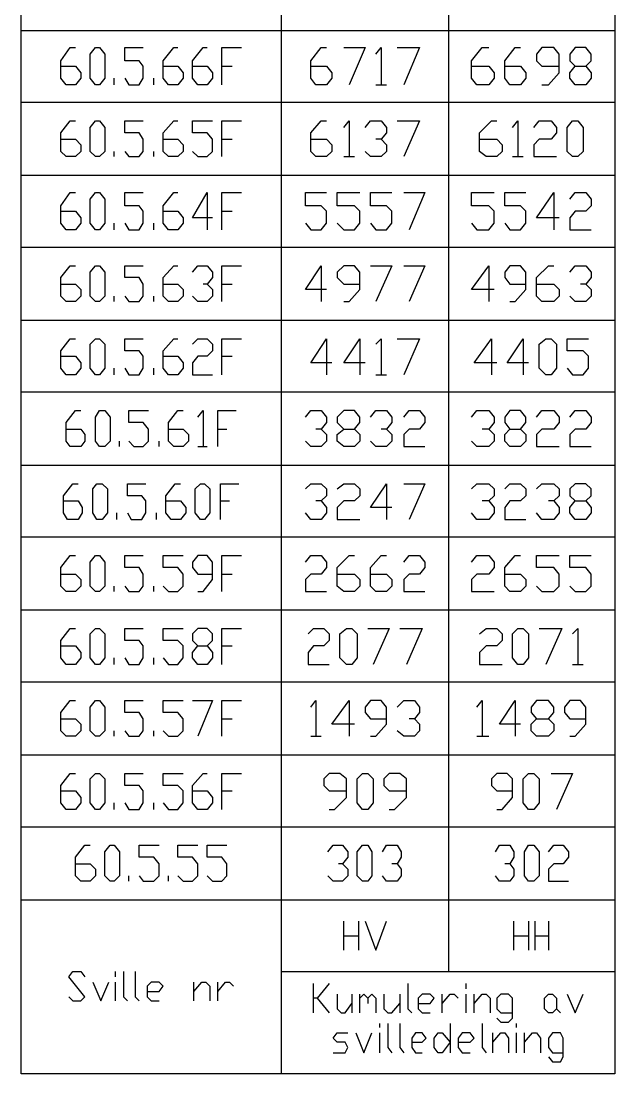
# Model space of a CAD drawing. Header units: millimetres. Extents: x -45 to 90, y -17 to 16.
# Drawn here: x -20.798 to -18.749, y -4.346 to -0.715 of the extents above; entities that cross this region are included whole.
import ezdxf

# ---------------------------------------------------------------- set-up
doc = ezdxf.new("R2010")
doc.units = ezdxf.units.MM
doc.layers.add('PDF_Geometry', color=7, linetype='Continuous')

msp = doc.modelspace()

# ---------------------------------------------------------------- linework, layer by layer
at = {"layer": 'PDF_Geometry', "lineweight": 25}
for points in [[(-18.749, -4.3457), (-20.7981, -4.3457), (-20.7981, 0.2523), (-18.749, 0.2523)], [(-20.5414, -0.9352), (-20.5598, -0.9122), (-20.5598, -0.8297), (-20.5414, -0.8068), (-20.5277, -0.8068), (-20.5093, -0.8297), (-20.5093, -0.9122), (-20.5277, -0.9352)], [(-20.5414, -1.1827), (-20.5598, -1.1644), (-20.5598, -1.0819), (-20.5414, -1.0589), (-20.5277, -1.0589), (-20.5093, -1.0819), (-20.5093, -1.1644), (-20.5277, -1.1827)], [(-18.8957, -1.1827), (-18.9141, -1.1644), (-18.9141, -1.0819), (-18.8957, -1.0589), (-18.8774, -1.0589), (-18.8591, -1.0819), (-18.8591, -1.1644), (-18.8774, -1.1827)], [(-20.5414, -1.4348), (-20.5598, -1.4119), (-20.5598, -1.3294), (-20.5414, -1.3065), (-20.5277, -1.3065), (-20.5093, -1.3294), (-20.5093, -1.4119), (-20.5277, -1.4348)], [(-20.5414, -1.6824), (-20.5598, -1.664), (-20.5598, -1.5813), (-20.5414, -1.5586), (-20.5277, -1.5586), (-20.5093, -1.5813), (-20.5093, -1.664), (-20.5277, -1.6824)], [(-20.5414, -1.9345), (-20.5598, -1.9116), (-20.5598, -1.8291), (-20.5414, -1.8105), (-20.5277, -1.8105), (-20.5093, -1.8291), (-20.5093, -1.9116), (-20.5277, -1.9345)], [(-18.9874, -1.9345), (-19.0103, -1.9116), (-19.0103, -1.8291), (-18.9874, -1.8105), (-18.9691, -1.8105), (-18.9507, -1.8291), (-18.9507, -1.9116), (-18.9691, -1.9345)], [(-20.5277, -2.182), (-20.5414, -2.1637), (-20.5414, -2.0812), (-20.5277, -2.0583), (-20.5093, -2.0583), (-20.491, -2.0812), (-20.491, -2.1637), (-20.5093, -2.182)], [(-20.5369, -2.4342), (-20.5506, -2.4112), (-20.5506, -2.3287), (-20.5369, -2.3104), (-20.5185, -2.3104), (-20.5002, -2.3287), (-20.5002, -2.4112), (-20.5185, -2.4342)], [(-20.1793, -2.4342), (-20.1976, -2.4112), (-20.1976, -2.3287), (-20.1793, -2.3104), (-20.1655, -2.3104), (-20.1472, -2.3287), (-20.1472, -2.4112), (-20.1655, -2.4342)], [(-20.5414, -2.6817), (-20.5598, -2.6634), (-20.5598, -2.5809), (-20.5414, -2.5579), (-20.5277, -2.5579), (-20.5093, -2.5809), (-20.5093, -2.6634), (-20.5277, -2.6817)], [(-20.5414, -2.9338), (-20.5598, -2.9109), (-20.5598, -2.8284), (-20.5414, -2.8101), (-20.5277, -2.8101), (-20.5093, -2.8284), (-20.5093, -2.9109), (-20.5277, -2.9338)], [(-19.675, -2.9338), (-19.698, -2.9109), (-19.698, -2.8284), (-19.675, -2.8101), (-19.6567, -2.8101), (-19.6384, -2.8284), (-19.6384, -2.9109), (-19.6567, -2.9338)], [(-19.0837, -2.9338), (-19.102, -2.9109), (-19.102, -2.8284), (-19.0837, -2.8101), (-19.0654, -2.8101), (-19.047, -2.8284), (-19.047, -2.9109), (-19.0654, -2.9338)], [(-20.5414, -3.1814), (-20.5598, -3.163), (-20.5598, -3.0805), (-20.5414, -3.0576), (-20.5277, -3.0576), (-20.5093, -3.0805), (-20.5093, -3.163), (-20.5277, -3.1814)], [(-20.5414, -3.4335), (-20.5598, -3.4106), (-20.5598, -3.3281), (-20.5414, -3.3097), (-20.5277, -3.3097), (-20.5093, -3.3281), (-20.5093, -3.4106), (-20.5277, -3.4335)], [(-19.62, -3.4335), (-19.6384, -3.4106), (-19.6384, -3.3281), (-19.62, -3.3097), (-19.6017, -3.3097), (-19.5834, -3.3281), (-19.5834, -3.4106), (-19.6017, -3.4335)], [(-19.047, -3.4335), (-19.0654, -3.4106), (-19.0654, -3.3281), (-19.047, -3.3097), (-19.0287, -3.3097), (-19.0103, -3.3281), (-19.0103, -3.4106), (-19.0287, -3.4335)], [(-20.491, -3.681), (-20.5093, -3.6627), (-20.5093, -3.5802), (-20.491, -3.5573), (-20.4773, -3.5573), (-20.4589, -3.5802), (-20.4589, -3.6627), (-20.4773, -3.681)], [(-19.62, -3.681), (-19.6384, -3.6627), (-19.6384, -3.5802), (-19.62, -3.5573), (-19.6017, -3.5573), (-19.5879, -3.5802), (-19.5879, -3.6627), (-19.6017, -3.681)], [(-19.047, -3.681), (-19.0608, -3.6627), (-19.0608, -3.5802), (-19.047, -3.5573), (-19.0287, -3.5573), (-19.0103, -3.5802), (-19.0103, -3.6627), (-19.0287, -3.681)], [(-18.9645, -4.1349), (-18.9783, -4.1349), (-18.992, -4.1211), (-18.992, -4.0845), (-18.9783, -4.0707), (-18.9645, -4.0707), (-18.9507, -4.0845), (-18.9507, -4.1211)], [(-19.3175, -4.2357), (-19.345, -4.2724), (-19.3587, -4.2724), (-19.3725, -4.2541), (-19.3725, -4.222), (-19.3587, -4.2036), (-19.345, -4.2036)]]:
    msp.add_lwpolyline(points, close=True, dxfattribs=at)
for points in [[(-19.8997, -4.3457), (-19.8997, 0.2523)], [(-19.3221, -3.9928), (-19.3221, 0.2523)], [(-20.7981, -0.7472), (-18.749, -0.7472)], [(-20.6606, -0.871), (-20.6102, -0.871), (-20.5919, -0.8937), (-20.5919, -0.9122), (-20.6102, -0.9352), (-20.6423, -0.9352), (-20.6606, -0.9122), (-20.6606, -0.8526), (-20.6285, -0.8068), (-20.6102, -0.8068)], [(-20.4406, -0.9122), (-20.4268, -0.9352), (-20.3902, -0.9352), (-20.3764, -0.9122), (-20.3764, -0.871), (-20.3902, -0.8526), (-20.4406, -0.8526), (-20.4406, -0.8068), (-20.3764, -0.8068)], [(-20.3076, -0.871), (-20.2572, -0.871), (-20.2389, -0.8937), (-20.2389, -0.9122), (-20.2572, -0.9352), (-20.2893, -0.9352), (-20.3076, -0.9122), (-20.3076, -0.8526), (-20.271, -0.8068), (-20.2572, -0.8068)], [(-20.2068, -0.871), (-20.1564, -0.871), (-20.138, -0.8937), (-20.138, -0.9122), (-20.1564, -0.9352), (-20.1885, -0.9352), (-20.2068, -0.9122), (-20.2068, -0.8526), (-20.1701, -0.8068), (-20.1564, -0.8068)], [(-20.1059, -0.9352), (-20.1059, -0.8068), (-20.0372, -0.8068)], [(-19.7988, -0.871), (-19.7438, -0.871), (-19.7255, -0.8937), (-19.7255, -0.9122), (-19.7438, -0.9352), (-19.7805, -0.9352), (-19.7988, -0.9122), (-19.7988, -0.8526), (-19.7621, -0.8068), (-19.7438, -0.8068)], [(-19.6842, -0.8068), (-19.6109, -0.8068), (-19.6659, -0.9352)], [(-19.5742, -0.8297), (-19.5559, -0.8068), (-19.5559, -0.9352)], [(-19.5008, -0.8068), (-19.4229, -0.8068), (-19.4779, -0.9352)], [(-19.2441, -0.871), (-19.1845, -0.871), (-19.1662, -0.8937), (-19.1662, -0.9122), (-19.1845, -0.9352), (-19.2258, -0.9352), (-19.2441, -0.9122), (-19.2441, -0.8526), (-19.2075, -0.8068), (-19.1845, -0.8068)], [(-19.1295, -0.871), (-19.0745, -0.871), (-19.0562, -0.8937), (-19.0562, -0.9122), (-19.0745, -0.9352), (-19.1112, -0.9352), (-19.1295, -0.9122), (-19.1295, -0.8526), (-19.0929, -0.8068), (-19.0745, -0.8068)], [(-19.0012, -0.9352), (-18.9783, -0.9352), (-18.9416, -0.8937), (-18.9416, -0.8297), (-18.9599, -0.8068), (-19.0012, -0.8068), (-19.0195, -0.8297), (-19.0195, -0.8526), (-19.0012, -0.871), (-18.9416, -0.871)], [(-18.8499, -0.871), (-18.8316, -0.8937), (-18.8316, -0.9122), (-18.8499, -0.9352), (-18.8866, -0.9352), (-18.9049, -0.9122), (-18.9049, -0.8937), (-18.8866, -0.871), (-18.8499, -0.871), (-18.8316, -0.8526), (-18.8316, -0.8297), (-18.8499, -0.8068), (-18.8866, -0.8068), (-18.9049, -0.8297), (-18.9049, -0.8526), (-18.8866, -0.871)], [(-20.1059, -0.871), (-20.0693, -0.871)], [(-20.4773, -0.9352), (-20.4773, -0.9122)], [(-20.3397, -0.9352), (-20.3397, -0.9122)], [(-19.5742, -0.9352), (-19.5375, -0.9352)], [(-20.7981, -0.9948), (-18.749, -0.9948)], [(-20.6606, -1.1229), (-20.6102, -1.1229), (-20.5919, -1.1414), (-20.5919, -1.1644), (-20.6102, -1.1827), (-20.6423, -1.1827), (-20.6606, -1.1644), (-20.6606, -1.1002), (-20.6285, -1.0589), (-20.6102, -1.0589)], [(-20.4406, -1.1644), (-20.4268, -1.1827), (-20.3902, -1.1827), (-20.3764, -1.1644), (-20.3764, -1.1229), (-20.3902, -1.1002), (-20.4406, -1.1002), (-20.4406, -1.0589), (-20.3764, -1.0589)], [(-20.3076, -1.1229), (-20.2572, -1.1229), (-20.2389, -1.1414), (-20.2389, -1.1644), (-20.2572, -1.1827), (-20.2893, -1.1827), (-20.3076, -1.1644), (-20.3076, -1.1002), (-20.271, -1.0589), (-20.2572, -1.0589)], [(-20.2068, -1.1644), (-20.1885, -1.1827), (-20.1564, -1.1827), (-20.138, -1.1644), (-20.138, -1.1229), (-20.1564, -1.1002), (-20.2068, -1.1002), (-20.2068, -1.0589), (-20.138, -1.0589)], [(-20.1059, -1.1827), (-20.1059, -1.0589), (-20.0372, -1.0589)], [(-19.7988, -1.1229), (-19.7438, -1.1229), (-19.7255, -1.1414), (-19.7255, -1.1644), (-19.7438, -1.1827), (-19.7805, -1.1827), (-19.7988, -1.1644), (-19.7988, -1.1002), (-19.7621, -1.0589), (-19.7438, -1.0589)], [(-19.6842, -1.0819), (-19.6659, -1.0589), (-19.6659, -1.1827)], [(-19.6109, -1.0819), (-19.5925, -1.0589), (-19.5559, -1.0589), (-19.5375, -1.0819), (-19.5375, -1.1002), (-19.5559, -1.1229), (-19.5742, -1.1229)], [(-19.5008, -1.0589), (-19.4229, -1.0589), (-19.4779, -1.1827)], [(-19.2166, -1.1229), (-19.157, -1.1229), (-19.1387, -1.1414), (-19.1387, -1.1644), (-19.157, -1.1827), (-19.1937, -1.1827), (-19.2166, -1.1644), (-19.2166, -1.1002), (-19.1754, -1.0589), (-19.157, -1.0589)], [(-19.102, -1.0819), (-19.0837, -1.0589), (-19.0837, -1.1827)], [(-19.0287, -1.0819), (-19.0103, -1.0589), (-18.9691, -1.0589), (-18.9507, -1.0819), (-18.9507, -1.1002), (-18.9691, -1.1229), (-19.0103, -1.1229), (-19.0287, -1.1414), (-19.0287, -1.1827), (-18.9507, -1.1827)], [(-20.1059, -1.1229), (-20.0693, -1.1229)], [(-19.5559, -1.1229), (-19.5375, -1.1414), (-19.5375, -1.1644), (-19.5559, -1.1827), (-19.5925, -1.1827), (-19.6109, -1.1644)], [(-20.4773, -1.1827), (-20.4773, -1.1644)], [(-20.3397, -1.1827), (-20.3397, -1.1644)], [(-19.6842, -1.1827), (-19.6475, -1.1827)], [(-19.102, -1.1827), (-19.0654, -1.1827)], [(-20.7981, -1.2469), (-18.749, -1.2469)], [(-20.6606, -1.3707), (-20.6102, -1.3707), (-20.5919, -1.3936), (-20.5919, -1.4119), (-20.6102, -1.4348), (-20.6423, -1.4348), (-20.6606, -1.4119), (-20.6606, -1.3521), (-20.6285, -1.3065), (-20.6102, -1.3065)], [(-20.4406, -1.4119), (-20.4268, -1.4348), (-20.3902, -1.4348), (-20.3764, -1.4119), (-20.3764, -1.3707), (-20.3902, -1.3521), (-20.4406, -1.3521), (-20.4406, -1.3065), (-20.3764, -1.3065)], [(-20.3076, -1.3707), (-20.2572, -1.3707), (-20.2389, -1.3936), (-20.2389, -1.4119), (-20.2572, -1.4348), (-20.2893, -1.4348), (-20.3076, -1.4119), (-20.3076, -1.3521), (-20.271, -1.3065), (-20.2572, -1.3065)], [(-20.138, -1.3936), (-20.2068, -1.3936), (-20.1564, -1.3065), (-20.1564, -1.4348)], [(-20.1059, -1.4348), (-20.1059, -1.3065), (-20.0372, -1.3065)], [(-19.8171, -1.4119), (-19.7988, -1.4348), (-19.7621, -1.4348), (-19.7438, -1.4119), (-19.7438, -1.3707), (-19.7621, -1.3521), (-19.8171, -1.3521), (-19.8171, -1.3065), (-19.7438, -1.3065)], [(-19.7071, -1.4119), (-19.6842, -1.4348), (-19.6475, -1.4348), (-19.6292, -1.4119), (-19.6292, -1.3707), (-19.6475, -1.3521), (-19.7071, -1.3521), (-19.7071, -1.3065), (-19.6292, -1.3065)], [(-19.5925, -1.4119), (-19.5742, -1.4348), (-19.5375, -1.4348), (-19.5192, -1.4119), (-19.5192, -1.3707), (-19.5375, -1.3521), (-19.5925, -1.3521), (-19.5925, -1.3065), (-19.5192, -1.3065)], [(-19.4779, -1.3065), (-19.4046, -1.3065), (-19.4596, -1.4348)], [(-19.2441, -1.4119), (-19.2258, -1.4348), (-19.1845, -1.4348), (-19.1662, -1.4119), (-19.1662, -1.3707), (-19.1845, -1.3521), (-19.2441, -1.3521), (-19.2441, -1.3065), (-19.1662, -1.3065)], [(-19.1295, -1.4119), (-19.1112, -1.4348), (-19.0745, -1.4348), (-19.0562, -1.4119), (-19.0562, -1.3707), (-19.0745, -1.3521), (-19.1295, -1.3521), (-19.1295, -1.3065), (-19.0562, -1.3065)], [(-18.9416, -1.3936), (-19.0195, -1.3936), (-18.9599, -1.3065), (-18.9599, -1.4348)], [(-18.9049, -1.3294), (-18.8866, -1.3065), (-18.8499, -1.3065), (-18.8316, -1.3294), (-18.8316, -1.3521), (-18.8499, -1.3707), (-18.8866, -1.3707), (-18.9049, -1.3936), (-18.9049, -1.4348), (-18.8316, -1.4348)], [(-20.1059, -1.3707), (-20.0693, -1.3707)], [(-20.4773, -1.4348), (-20.4773, -1.4119)], [(-20.3397, -1.4348), (-20.3397, -1.4119)], [(-20.7981, -1.4944), (-18.749, -1.4944)], [(-20.6606, -1.6228), (-20.6102, -1.6228), (-20.5919, -1.6411), (-20.5919, -1.664), (-20.6102, -1.6824), (-20.6423, -1.6824), (-20.6606, -1.664), (-20.6606, -1.5999), (-20.6285, -1.5586), (-20.6102, -1.5586)], [(-20.4406, -1.664), (-20.4268, -1.6824), (-20.3902, -1.6824), (-20.3764, -1.664), (-20.3764, -1.6228), (-20.3902, -1.5999), (-20.4406, -1.5999), (-20.4406, -1.5586), (-20.3764, -1.5586)], [(-20.3076, -1.6228), (-20.2572, -1.6228), (-20.2389, -1.6411), (-20.2389, -1.664), (-20.2572, -1.6824), (-20.2893, -1.6824), (-20.3076, -1.664), (-20.3076, -1.5999), (-20.271, -1.5586), (-20.2572, -1.5586)], [(-20.2068, -1.5813), (-20.1885, -1.5586), (-20.1564, -1.5586), (-20.138, -1.5813), (-20.138, -1.5999), (-20.1564, -1.6228), (-20.1701, -1.6228)], [(-20.1059, -1.6824), (-20.1059, -1.5586), (-20.0372, -1.5586)], [(-19.7438, -1.6411), (-19.8171, -1.6411), (-19.7621, -1.5586), (-19.7621, -1.6824)], [(-19.6842, -1.6824), (-19.6659, -1.6824), (-19.6292, -1.6411), (-19.6292, -1.5813), (-19.6475, -1.5586), (-19.6842, -1.5586), (-19.7071, -1.5813), (-19.7071, -1.5999), (-19.6842, -1.6228), (-19.6292, -1.6228)], [(-19.5925, -1.5586), (-19.5192, -1.5586), (-19.5742, -1.6824)], [(-19.4779, -1.5586), (-19.4046, -1.5586), (-19.4596, -1.6824)], [(-19.1662, -1.6411), (-19.2441, -1.6411), (-19.1845, -1.5586), (-19.1845, -1.6824)], [(-19.1112, -1.6824), (-19.0929, -1.6824), (-19.0562, -1.6411), (-19.0562, -1.5813), (-19.0745, -1.5586), (-19.1112, -1.5586), (-19.1295, -1.5813), (-19.1295, -1.5999), (-19.1112, -1.6228), (-19.0562, -1.6228)], [(-19.0195, -1.6228), (-18.9599, -1.6228), (-18.9416, -1.6411), (-18.9416, -1.664), (-18.9599, -1.6824), (-19.0012, -1.6824), (-19.0195, -1.664), (-19.0195, -1.5999), (-18.9783, -1.5586), (-18.9599, -1.5586)], [(-18.9049, -1.5813), (-18.8866, -1.5586), (-18.8499, -1.5586), (-18.8316, -1.5813), (-18.8316, -1.5999), (-18.8499, -1.6228), (-18.8682, -1.6228)], [(-20.1564, -1.6228), (-20.138, -1.6411), (-20.138, -1.664), (-20.1564, -1.6824), (-20.1885, -1.6824), (-20.2068, -1.664)], [(-20.1059, -1.6228), (-20.0693, -1.6228)], [(-18.8499, -1.6228), (-18.8316, -1.6411), (-18.8316, -1.664), (-18.8499, -1.6824), (-18.8866, -1.6824), (-18.9049, -1.664)], [(-20.4773, -1.6824), (-20.4773, -1.664)], [(-20.3397, -1.6824), (-20.3397, -1.664)], [(-20.7981, -1.7465), (-18.749, -1.7465)], [(-20.6606, -1.8703), (-20.6102, -1.8703), (-20.5919, -1.8932), (-20.5919, -1.9116), (-20.6102, -1.9345), (-20.6423, -1.9345), (-20.6606, -1.9116), (-20.6606, -1.852), (-20.6285, -1.8105), (-20.6102, -1.8105)], [(-20.4406, -1.9116), (-20.4268, -1.9345), (-20.3902, -1.9345), (-20.3764, -1.9116), (-20.3764, -1.8703), (-20.3902, -1.852), (-20.4406, -1.852), (-20.4406, -1.8105), (-20.3764, -1.8105)], [(-20.3076, -1.8703), (-20.2572, -1.8703), (-20.2389, -1.8932), (-20.2389, -1.9116), (-20.2572, -1.9345), (-20.2893, -1.9345), (-20.3076, -1.9116), (-20.3076, -1.852), (-20.271, -1.8105), (-20.2572, -1.8105)], [(-20.2068, -1.8291), (-20.1885, -1.8105), (-20.1564, -1.8105), (-20.138, -1.8291), (-20.138, -1.852), (-20.1564, -1.8703), (-20.1885, -1.8703), (-20.2068, -1.8932), (-20.2068, -1.9345), (-20.138, -1.9345)], [(-20.1059, -1.9345), (-20.1059, -1.8105), (-20.0372, -1.8105)], [(-19.7255, -1.8932), (-19.7988, -1.8932), (-19.7438, -1.8105), (-19.7438, -1.9345)], [(-19.6109, -1.8932), (-19.6842, -1.8932), (-19.6292, -1.8105), (-19.6292, -1.9345)], [(-19.5742, -1.8291), (-19.5559, -1.8105), (-19.5559, -1.9345)], [(-19.5008, -1.8105), (-19.4229, -1.8105), (-19.4779, -1.9345)], [(-19.157, -1.8932), (-19.235, -1.8932), (-19.1754, -1.8105), (-19.1754, -1.9345)], [(-19.047, -1.8932), (-19.1204, -1.8932), (-19.0654, -1.8105), (-19.0654, -1.9345)], [(-18.9141, -1.9116), (-18.8957, -1.9345), (-18.8591, -1.9345), (-18.8407, -1.9116), (-18.8407, -1.8703), (-18.8591, -1.852), (-18.9141, -1.852), (-18.9141, -1.8105), (-18.8407, -1.8105)], [(-20.1059, -1.8703), (-20.0693, -1.8703)], [(-20.4773, -1.9345), (-20.4773, -1.9116)], [(-20.3397, -1.9345), (-20.3397, -1.9116)], [(-19.5742, -1.9345), (-19.5375, -1.9345)], [(-20.7981, -1.9941), (-18.749, -1.9941)], [(-20.6423, -2.1224), (-20.5919, -2.1224), (-20.5781, -2.1408), (-20.5781, -2.1637), (-20.5919, -2.182), (-20.6285, -2.182), (-20.6423, -2.1637), (-20.6423, -2.0995), (-20.6102, -2.0583), (-20.5919, -2.0583)], [(-20.4268, -2.1637), (-20.4085, -2.182), (-20.3764, -2.182), (-20.3581, -2.1637), (-20.3581, -2.1224), (-20.3764, -2.0995), (-20.4268, -2.0995), (-20.4268, -2.0583), (-20.3581, -2.0583)], [(-20.2893, -2.1224), (-20.2389, -2.1224), (-20.2205, -2.1408), (-20.2205, -2.1637), (-20.2389, -2.182), (-20.271, -2.182), (-20.2893, -2.1637), (-20.2893, -2.0995), (-20.2572, -2.0583), (-20.2389, -2.0583)], [(-20.1885, -2.0812), (-20.1701, -2.0583), (-20.1701, -2.182)], [(-20.1197, -2.182), (-20.1197, -2.0583), (-20.0555, -2.0583)], [(-19.8171, -2.0812), (-19.7988, -2.0583), (-19.7621, -2.0583), (-19.7438, -2.0812), (-19.7438, -2.0995), (-19.7621, -2.1224), (-19.7805, -2.1224)], [(-19.6475, -2.1224), (-19.6292, -2.1408), (-19.6292, -2.1637), (-19.6475, -2.182), (-19.6842, -2.182), (-19.7071, -2.1637), (-19.7071, -2.1408), (-19.6842, -2.1224), (-19.6475, -2.1224), (-19.6292, -2.0995), (-19.6292, -2.0812), (-19.6475, -2.0583), (-19.6842, -2.0583), (-19.7071, -2.0812), (-19.7071, -2.0995), (-19.6842, -2.1224)], [(-19.5925, -2.0812), (-19.5742, -2.0583), (-19.5375, -2.0583), (-19.5192, -2.0812), (-19.5192, -2.0995), (-19.5375, -2.1224), (-19.5559, -2.1224)], [(-19.4779, -2.0812), (-19.4596, -2.0583), (-19.4229, -2.0583), (-19.4046, -2.0812), (-19.4046, -2.0995), (-19.4229, -2.1224), (-19.4596, -2.1224), (-19.4779, -2.1408), (-19.4779, -2.182), (-19.4046, -2.182)], [(-19.2441, -2.0812), (-19.2258, -2.0583), (-19.1845, -2.0583), (-19.1662, -2.0812), (-19.1662, -2.0995), (-19.1845, -2.1224), (-19.2075, -2.1224)], [(-19.0745, -2.1224), (-19.0562, -2.1408), (-19.0562, -2.1637), (-19.0745, -2.182), (-19.1112, -2.182), (-19.1295, -2.1637), (-19.1295, -2.1408), (-19.1112, -2.1224), (-19.0745, -2.1224), (-19.0562, -2.0995), (-19.0562, -2.0812), (-19.0745, -2.0583), (-19.1112, -2.0583), (-19.1295, -2.0812), (-19.1295, -2.0995), (-19.1112, -2.1224)], [(-19.0195, -2.0812), (-19.0012, -2.0583), (-18.9599, -2.0583), (-18.9416, -2.0812), (-18.9416, -2.0995), (-18.9599, -2.1224), (-19.0012, -2.1224), (-19.0195, -2.1408), (-19.0195, -2.182), (-18.9416, -2.182)], [(-18.9049, -2.0812), (-18.8866, -2.0583), (-18.8499, -2.0583), (-18.8316, -2.0812), (-18.8316, -2.0995), (-18.8499, -2.1224), (-18.8866, -2.1224), (-18.9049, -2.1408), (-18.9049, -2.182), (-18.8316, -2.182)], [(-20.1197, -2.1224), (-20.0876, -2.1224)], [(-19.7621, -2.1224), (-19.7438, -2.1408), (-19.7438, -2.1637), (-19.7621, -2.182), (-19.7988, -2.182), (-19.8171, -2.1637)], [(-19.5375, -2.1224), (-19.5192, -2.1408), (-19.5192, -2.1637), (-19.5375, -2.182), (-19.5742, -2.182), (-19.5925, -2.1637)], [(-19.1845, -2.1224), (-19.1662, -2.1408), (-19.1662, -2.1637), (-19.1845, -2.182), (-19.2258, -2.182), (-19.2441, -2.1637)], [(-20.4589, -2.182), (-20.4589, -2.1637)], [(-20.3214, -2.182), (-20.3214, -2.1637)], [(-20.1885, -2.182), (-20.1564, -2.182)], [(-20.7981, -2.2462), (-18.749, -2.2462)], [(-20.6515, -2.37), (-20.601, -2.37), (-20.5873, -2.3929), (-20.5873, -2.4112), (-20.601, -2.4342), (-20.6377, -2.4342), (-20.6515, -2.4112), (-20.6515, -2.3517), (-20.6194, -2.3104), (-20.601, -2.3104)], [(-20.4314, -2.4112), (-20.4177, -2.4342), (-20.381, -2.4342), (-20.3672, -2.4112), (-20.3672, -2.37), (-20.381, -2.3517), (-20.4314, -2.3517), (-20.4314, -2.3104), (-20.3672, -2.3104)], [(-20.2985, -2.37), (-20.2481, -2.37), (-20.2297, -2.3929), (-20.2297, -2.4112), (-20.2481, -2.4342), (-20.2801, -2.4342), (-20.2985, -2.4112), (-20.2985, -2.3517), (-20.2664, -2.3104), (-20.2481, -2.3104)], [(-20.1105, -2.4342), (-20.1105, -2.3104), (-20.0464, -2.3104)], [(-19.8171, -2.3287), (-19.7988, -2.3104), (-19.7621, -2.3104), (-19.7438, -2.3287), (-19.7438, -2.3517), (-19.7621, -2.37), (-19.7805, -2.37)], [(-19.7071, -2.3287), (-19.6842, -2.3104), (-19.6475, -2.3104), (-19.6292, -2.3287), (-19.6292, -2.3517), (-19.6475, -2.37), (-19.6842, -2.37), (-19.7071, -2.3929), (-19.7071, -2.4342), (-19.6292, -2.4342)], [(-19.5192, -2.3929), (-19.5925, -2.3929), (-19.5375, -2.3104), (-19.5375, -2.4342)], [(-19.4779, -2.3104), (-19.4046, -2.3104), (-19.4596, -2.4342)], [(-19.2441, -2.3287), (-19.2258, -2.3104), (-19.1845, -2.3104), (-19.1662, -2.3287), (-19.1662, -2.3517), (-19.1845, -2.37), (-19.2075, -2.37)], [(-19.1295, -2.3287), (-19.1112, -2.3104), (-19.0745, -2.3104), (-19.0562, -2.3287), (-19.0562, -2.3517), (-19.0745, -2.37), (-19.1112, -2.37), (-19.1295, -2.3929), (-19.1295, -2.4342), (-19.0562, -2.4342)], [(-19.0195, -2.3287), (-19.0012, -2.3104), (-18.9599, -2.3104), (-18.9416, -2.3287), (-18.9416, -2.3517), (-18.9599, -2.37), (-18.9783, -2.37)], [(-18.8499, -2.37), (-18.8316, -2.3929), (-18.8316, -2.4112), (-18.8499, -2.4342), (-18.8866, -2.4342), (-18.9049, -2.4112), (-18.9049, -2.3929), (-18.8866, -2.37), (-18.8499, -2.37), (-18.8316, -2.3517), (-18.8316, -2.3287), (-18.8499, -2.3104), (-18.8866, -2.3104), (-18.9049, -2.3287), (-18.9049, -2.3517), (-18.8866, -2.37)], [(-20.1105, -2.37), (-20.0784, -2.37)], [(-19.7621, -2.37), (-19.7438, -2.3929), (-19.7438, -2.4112), (-19.7621, -2.4342), (-19.7988, -2.4342), (-19.8171, -2.4112)], [(-19.1845, -2.37), (-19.1662, -2.3929), (-19.1662, -2.4112), (-19.1845, -2.4342), (-19.2258, -2.4342), (-19.2441, -2.4112)], [(-18.9599, -2.37), (-18.9416, -2.3929), (-18.9416, -2.4112), (-18.9599, -2.4342), (-19.0012, -2.4342), (-19.0195, -2.4112)], [(-20.4681, -2.4342), (-20.4681, -2.4112)], [(-20.3306, -2.4342), (-20.3306, -2.4112)], [(-20.7981, -2.4938), (-18.749, -2.4938)], [(-20.6606, -2.6221), (-20.6102, -2.6221), (-20.5919, -2.6405), (-20.5919, -2.6634), (-20.6102, -2.6817), (-20.6423, -2.6817), (-20.6606, -2.6634), (-20.6606, -2.5992), (-20.6285, -2.5579), (-20.6102, -2.5579)], [(-20.4406, -2.6634), (-20.4268, -2.6817), (-20.3902, -2.6817), (-20.3764, -2.6634), (-20.3764, -2.6221), (-20.3902, -2.5992), (-20.4406, -2.5992), (-20.4406, -2.5579), (-20.3764, -2.5579)], [(-20.3076, -2.6634), (-20.2893, -2.6817), (-20.2572, -2.6817), (-20.2389, -2.6634), (-20.2389, -2.6221), (-20.2572, -2.5992), (-20.3076, -2.5992), (-20.3076, -2.5579), (-20.2389, -2.5579)], [(-20.1885, -2.6817), (-20.1701, -2.6817), (-20.138, -2.6405), (-20.138, -2.5809), (-20.1564, -2.5579), (-20.1885, -2.5579), (-20.2068, -2.5809), (-20.2068, -2.5992), (-20.1885, -2.6221), (-20.138, -2.6221)], [(-20.1059, -2.6817), (-20.1059, -2.5579), (-20.0372, -2.5579)], [(-19.8171, -2.5809), (-19.7988, -2.5579), (-19.7621, -2.5579), (-19.7438, -2.5809), (-19.7438, -2.5992), (-19.7621, -2.6221), (-19.7988, -2.6221), (-19.8171, -2.6405), (-19.8171, -2.6817), (-19.7438, -2.6817)], [(-19.7071, -2.6221), (-19.6475, -2.6221), (-19.6292, -2.6405), (-19.6292, -2.6634), (-19.6475, -2.6817), (-19.6842, -2.6817), (-19.7071, -2.6634), (-19.7071, -2.5992), (-19.6659, -2.5579), (-19.6475, -2.5579)], [(-19.5925, -2.6221), (-19.5375, -2.6221), (-19.5192, -2.6405), (-19.5192, -2.6634), (-19.5375, -2.6817), (-19.5742, -2.6817), (-19.5925, -2.6634), (-19.5925, -2.5992), (-19.5559, -2.5579), (-19.5375, -2.5579)], [(-19.4779, -2.5809), (-19.4596, -2.5579), (-19.4229, -2.5579), (-19.4046, -2.5809), (-19.4046, -2.5992), (-19.4229, -2.6221), (-19.4596, -2.6221), (-19.4779, -2.6405), (-19.4779, -2.6817), (-19.4046, -2.6817)], [(-19.2441, -2.5809), (-19.2258, -2.5579), (-19.1845, -2.5579), (-19.1662, -2.5809), (-19.1662, -2.5992), (-19.1845, -2.6221), (-19.2258, -2.6221), (-19.2441, -2.6405), (-19.2441, -2.6817), (-19.1662, -2.6817)], [(-19.1295, -2.6221), (-19.0745, -2.6221), (-19.0562, -2.6405), (-19.0562, -2.6634), (-19.0745, -2.6817), (-19.1112, -2.6817), (-19.1295, -2.6634), (-19.1295, -2.5992), (-19.0929, -2.5579), (-19.0745, -2.5579)], [(-19.0195, -2.6634), (-19.0012, -2.6817), (-18.9599, -2.6817), (-18.9416, -2.6634), (-18.9416, -2.6221), (-18.9599, -2.5992), (-19.0195, -2.5992), (-19.0195, -2.5579), (-18.9416, -2.5579)], [(-18.9049, -2.6634), (-18.8866, -2.6817), (-18.8499, -2.6817), (-18.8316, -2.6634), (-18.8316, -2.6221), (-18.8499, -2.5992), (-18.9049, -2.5992), (-18.9049, -2.5579), (-18.8316, -2.5579)], [(-20.1059, -2.6221), (-20.0693, -2.6221)], [(-20.4773, -2.6817), (-20.4773, -2.6634)], [(-20.3397, -2.6817), (-20.3397, -2.6634)], [(-20.7981, -2.7459), (-18.749, -2.7459)], [(-20.6606, -2.8697), (-20.6102, -2.8697), (-20.5919, -2.8926), (-20.5919, -2.9109), (-20.6102, -2.9338), (-20.6423, -2.9338), (-20.6606, -2.9109), (-20.6606, -2.8513), (-20.6285, -2.8101), (-20.6102, -2.8101)], [(-20.4406, -2.9109), (-20.4268, -2.9338), (-20.3902, -2.9338), (-20.3764, -2.9109), (-20.3764, -2.8697), (-20.3902, -2.8513), (-20.4406, -2.8513), (-20.4406, -2.8101), (-20.3764, -2.8101)], [(-20.3076, -2.9109), (-20.2893, -2.9338), (-20.2572, -2.9338), (-20.2389, -2.9109), (-20.2389, -2.8697), (-20.2572, -2.8513), (-20.3076, -2.8513), (-20.3076, -2.8101), (-20.2389, -2.8101)], [(-20.1564, -2.8697), (-20.138, -2.8926), (-20.138, -2.9109), (-20.1564, -2.9338), (-20.1885, -2.9338), (-20.2068, -2.9109), (-20.2068, -2.8926), (-20.1885, -2.8697), (-20.1564, -2.8697), (-20.138, -2.8513), (-20.138, -2.8284), (-20.1564, -2.8101), (-20.1885, -2.8101), (-20.2068, -2.8284), (-20.2068, -2.8513), (-20.1885, -2.8697)], [(-20.1059, -2.9338), (-20.1059, -2.8101), (-20.0372, -2.8101)], [(-19.808, -2.8284), (-19.7896, -2.8101), (-19.753, -2.8101), (-19.7346, -2.8284), (-19.7346, -2.8513), (-19.753, -2.8697), (-19.7896, -2.8697), (-19.808, -2.8926), (-19.808, -2.9338), (-19.7346, -2.9338)], [(-19.6017, -2.8101), (-19.5283, -2.8101), (-19.5834, -2.9338)], [(-19.4917, -2.8101), (-19.4137, -2.8101), (-19.4688, -2.9338)], [(-19.2166, -2.8284), (-19.1937, -2.8101), (-19.157, -2.8101), (-19.1387, -2.8284), (-19.1387, -2.8513), (-19.157, -2.8697), (-19.1937, -2.8697), (-19.2166, -2.8926), (-19.2166, -2.9338), (-19.1387, -2.9338)], [(-19.0103, -2.8101), (-18.9324, -2.8101), (-18.9874, -2.9338)], [(-18.8957, -2.8284), (-18.8774, -2.8101), (-18.8774, -2.9338)], [(-20.1059, -2.8697), (-20.0693, -2.8697)], [(-20.4773, -2.9338), (-20.4773, -2.9109)], [(-20.3397, -2.9338), (-20.3397, -2.9109)], [(-18.8957, -2.9338), (-18.8591, -2.9338)], [(-20.7981, -2.9934), (-18.749, -2.9934)], [(-20.6606, -3.1218), (-20.6102, -3.1218), (-20.5919, -3.1401), (-20.5919, -3.163), (-20.6102, -3.1814), (-20.6423, -3.1814), (-20.6606, -3.163), (-20.6606, -3.0989), (-20.6285, -3.0576), (-20.6102, -3.0576)], [(-20.4406, -3.163), (-20.4268, -3.1814), (-20.3902, -3.1814), (-20.3764, -3.163), (-20.3764, -3.1218), (-20.3902, -3.0989), (-20.4406, -3.0989), (-20.4406, -3.0576), (-20.3764, -3.0576)], [(-20.3076, -3.163), (-20.2893, -3.1814), (-20.2572, -3.1814), (-20.2389, -3.163), (-20.2389, -3.1218), (-20.2572, -3.0989), (-20.3076, -3.0989), (-20.3076, -3.0576), (-20.2389, -3.0576)], [(-20.2068, -3.0576), (-20.138, -3.0576), (-20.1885, -3.1814)], [(-20.1059, -3.1814), (-20.1059, -3.0576), (-20.0372, -3.0576)], [(-19.7988, -3.0805), (-19.7805, -3.0576), (-19.7805, -3.1814)], [(-19.6475, -3.1401), (-19.7255, -3.1401), (-19.6659, -3.0576), (-19.6659, -3.1814)], [(-19.5925, -3.1814), (-19.5742, -3.1814), (-19.5375, -3.1401), (-19.5375, -3.0805), (-19.5559, -3.0576), (-19.5925, -3.0576), (-19.6109, -3.0805), (-19.6109, -3.0989), (-19.5925, -3.1218), (-19.5375, -3.1218)], [(-19.5008, -3.0805), (-19.4779, -3.0576), (-19.4412, -3.0576), (-19.4229, -3.0805), (-19.4229, -3.0989), (-19.4412, -3.1218), (-19.4596, -3.1218)], [(-19.2258, -3.0805), (-19.2075, -3.0576), (-19.2075, -3.1814)], [(-19.0745, -3.1401), (-19.1479, -3.1401), (-19.0929, -3.0576), (-19.0929, -3.1814)], [(-18.9783, -3.1218), (-18.9599, -3.1401), (-18.9599, -3.163), (-18.9783, -3.1814), (-19.0195, -3.1814), (-19.0378, -3.163), (-19.0378, -3.1401), (-19.0195, -3.1218), (-18.9783, -3.1218), (-18.9599, -3.0989), (-18.9599, -3.0805), (-18.9783, -3.0576), (-19.0195, -3.0576), (-19.0378, -3.0805), (-19.0378, -3.0989), (-19.0195, -3.1218)], [(-18.9049, -3.1814), (-18.8866, -3.1814), (-18.8499, -3.1401), (-18.8499, -3.0805), (-18.8682, -3.0576), (-18.9049, -3.0576), (-18.9232, -3.0805), (-18.9232, -3.0989), (-18.9049, -3.1218), (-18.8499, -3.1218)], [(-20.1059, -3.1218), (-20.0693, -3.1218)], [(-19.4412, -3.1218), (-19.4229, -3.1401), (-19.4229, -3.163), (-19.4412, -3.1814), (-19.4779, -3.1814), (-19.5008, -3.163)], [(-20.4773, -3.1814), (-20.4773, -3.163)], [(-20.3397, -3.1814), (-20.3397, -3.163)], [(-19.7988, -3.1814), (-19.7621, -3.1814)], [(-19.2258, -3.1814), (-19.1845, -3.1814)], [(-20.7981, -3.2456), (-18.749, -3.2456)], [(-20.6606, -3.3693), (-20.6102, -3.3693), (-20.5919, -3.3922), (-20.5919, -3.4106), (-20.6102, -3.4335), (-20.6423, -3.4335), (-20.6606, -3.4106), (-20.6606, -3.351), (-20.6285, -3.3097), (-20.6102, -3.3097)], [(-20.4406, -3.4106), (-20.4268, -3.4335), (-20.3902, -3.4335), (-20.3764, -3.4106), (-20.3764, -3.3693), (-20.3902, -3.351), (-20.4406, -3.351), (-20.4406, -3.3097), (-20.3764, -3.3097)], [(-20.3076, -3.4106), (-20.2893, -3.4335), (-20.2572, -3.4335), (-20.2389, -3.4106), (-20.2389, -3.3693), (-20.2572, -3.351), (-20.3076, -3.351), (-20.3076, -3.3097), (-20.2389, -3.3097)], [(-20.2068, -3.3693), (-20.1564, -3.3693), (-20.138, -3.3922), (-20.138, -3.4106), (-20.1564, -3.4335), (-20.1885, -3.4335), (-20.2068, -3.4106), (-20.2068, -3.351), (-20.1701, -3.3097), (-20.1564, -3.3097)], [(-20.1059, -3.4335), (-20.1059, -3.3097), (-20.0372, -3.3097)], [(-19.7346, -3.4335), (-19.7163, -3.4335), (-19.675, -3.3922), (-19.675, -3.3281), (-19.698, -3.3097), (-19.7346, -3.3097), (-19.753, -3.3281), (-19.753, -3.351), (-19.7346, -3.3693), (-19.675, -3.3693)], [(-19.5283, -3.4335), (-19.51, -3.4335), (-19.4688, -3.3922), (-19.4688, -3.3281), (-19.4917, -3.3097), (-19.5283, -3.3097), (-19.5467, -3.3281), (-19.5467, -3.351), (-19.5283, -3.3693), (-19.4688, -3.3693)], [(-19.157, -3.4335), (-19.1387, -3.4335), (-19.102, -3.3922), (-19.102, -3.3281), (-19.1204, -3.3097), (-19.157, -3.3097), (-19.1754, -3.3281), (-19.1754, -3.351), (-19.157, -3.3693), (-19.102, -3.3693)], [(-18.9691, -3.3097), (-18.8957, -3.3097), (-18.9507, -3.4335)], [(-20.1059, -3.3693), (-20.0693, -3.3693)], [(-20.4773, -3.4335), (-20.4773, -3.4106)], [(-20.3397, -3.4335), (-20.3397, -3.4106)], [(-20.7981, -3.4931), (-18.749, -3.4931)], [(-20.6102, -3.6215), (-20.5598, -3.6215), (-20.5414, -3.6398), (-20.5414, -3.6627), (-20.5598, -3.681), (-20.5919, -3.681), (-20.6102, -3.6627), (-20.6102, -3.5985), (-20.5781, -3.5573), (-20.5598, -3.5573)], [(-20.3902, -3.6627), (-20.3764, -3.681), (-20.3397, -3.681), (-20.3214, -3.6627), (-20.3214, -3.6215), (-20.3397, -3.5985), (-20.3902, -3.5985), (-20.3902, -3.5573), (-20.3214, -3.5573)], [(-20.2572, -3.6627), (-20.2389, -3.681), (-20.2068, -3.681), (-20.1885, -3.6627), (-20.1885, -3.6215), (-20.2068, -3.5985), (-20.2572, -3.5985), (-20.2572, -3.5573), (-20.1885, -3.5573)], [(-20.1564, -3.6627), (-20.138, -3.681), (-20.1059, -3.681), (-20.0876, -3.6627), (-20.0876, -3.6215), (-20.1059, -3.5985), (-20.1564, -3.5985), (-20.1564, -3.5573), (-20.0876, -3.5573)], [(-19.7392, -3.5802), (-19.7209, -3.5573), (-19.6888, -3.5573), (-19.6705, -3.5802), (-19.6705, -3.5985), (-19.6888, -3.6215), (-19.7025, -3.6215)], [(-19.5513, -3.5802), (-19.5375, -3.5573), (-19.5008, -3.5573), (-19.4871, -3.5802), (-19.4871, -3.5985), (-19.5008, -3.6215), (-19.5192, -3.6215)], [(-19.1616, -3.5802), (-19.1479, -3.5573), (-19.1112, -3.5573), (-19.0974, -3.5802), (-19.0974, -3.5985), (-19.1112, -3.6215), (-19.1295, -3.6215)], [(-18.9783, -3.5802), (-18.9599, -3.5573), (-18.9278, -3.5573), (-18.9095, -3.5802), (-18.9095, -3.5985), (-18.9278, -3.6215), (-18.9599, -3.6215), (-18.9783, -3.6398), (-18.9783, -3.681), (-18.9095, -3.681)], [(-19.6888, -3.6215), (-19.6705, -3.6398), (-19.6705, -3.6627), (-19.6888, -3.681), (-19.7209, -3.681), (-19.7392, -3.6627)], [(-19.5008, -3.6215), (-19.4871, -3.6398), (-19.4871, -3.6627), (-19.5008, -3.681), (-19.5375, -3.681), (-19.5513, -3.6627)], [(-19.1112, -3.6215), (-19.0974, -3.6398), (-19.0974, -3.6627), (-19.1112, -3.681), (-19.1479, -3.681), (-19.1616, -3.6627)], [(-20.4268, -3.681), (-20.4268, -3.6627)], [(-20.2893, -3.681), (-20.2893, -3.6627)], [(-20.7981, -3.7452), (-18.749, -3.7452)], [(-19.6842, -3.9194), (-19.6842, -3.8186)], [(-19.6338, -3.8186), (-19.6338, -3.9194)], [(-19.6109, -3.8186), (-19.5742, -3.9194), (-19.5375, -3.8186)], [(-19.0974, -3.9194), (-19.0974, -3.8186)], [(-19.047, -3.8186), (-19.047, -3.9194)], [(-19.0241, -3.9194), (-19.0241, -3.8186)], [(-18.9783, -3.8186), (-18.9783, -3.9194)], [(-19.6842, -3.869), (-19.6338, -3.869)], [(-19.0974, -3.869), (-19.047, -3.869)], [(-19.0241, -3.869), (-18.9783, -3.869)], [(-20.6331, -4.0799), (-20.6194, -4.0936), (-20.5919, -4.0936), (-20.5781, -4.0799), (-20.6331, -4.0111), (-20.6194, -3.9928), (-20.5919, -3.9928), (-20.5781, -4.0111)], [(-20.4727, -4.0111), (-20.4727, -3.9928)], [(-20.4452, -3.9928), (-20.4452, -4.0799), (-20.4314, -4.0936)], [(-20.4039, -3.9928), (-20.4039, -4.0799), (-20.3902, -4.0936)], [(-19.8997, -3.9928), (-18.749, -3.9928)], [(-20.5506, -4.0294), (-20.5231, -4.0936), (-20.4956, -4.0294)], [(-20.4727, -4.0936), (-20.4727, -4.0294)], [(-20.3627, -4.0615), (-20.3214, -4.0615), (-20.3076, -4.0432), (-20.3214, -4.0294), (-20.3489, -4.0294), (-20.3627, -4.0432), (-20.3627, -4.0799), (-20.3489, -4.0936), (-20.3214, -4.0936)], [(-20.2022, -4.0936), (-20.2022, -4.0294)], [(-20.2022, -4.0615), (-20.1747, -4.0294), (-20.161, -4.0294), (-20.1472, -4.0432), (-20.1472, -4.0936)], [(-20.1197, -4.0936), (-20.1197, -4.0294)], [(-20.1197, -4.0615), (-20.0922, -4.0294), (-20.0784, -4.0294), (-20.0647, -4.0432)], [(-19.7896, -4.1349), (-19.7896, -4.034)], [(-19.7346, -4.034), (-19.7759, -4.0845), (-19.7896, -4.0845)], [(-19.4642, -4.034), (-19.4642, -4.1211), (-19.4504, -4.1349)], [(-19.2625, -4.0524), (-19.2625, -4.034)], [(-19.7759, -4.0845), (-19.7346, -4.1349)], [(-19.7071, -4.0707), (-19.7071, -4.1211), (-19.6934, -4.1349), (-19.6796, -4.1349), (-19.6567, -4.1026)], [(-19.6567, -4.0707), (-19.6567, -4.1349)], [(-19.6292, -4.1349), (-19.6292, -4.0707)], [(-19.6292, -4.0845), (-19.6154, -4.0707), (-19.6017, -4.0845), (-19.6017, -4.1026)], [(-19.6017, -4.0845), (-19.5879, -4.0707), (-19.5742, -4.0845), (-19.5742, -4.1349)], [(-19.5467, -4.0707), (-19.5467, -4.1211), (-19.5329, -4.1349), (-19.5192, -4.1349), (-19.4917, -4.1026)], [(-19.4917, -4.0707), (-19.4917, -4.1349)], [(-19.4275, -4.1026), (-19.3862, -4.1026), (-19.3725, -4.0845), (-19.3862, -4.0707), (-19.4137, -4.0707), (-19.4275, -4.0845), (-19.4275, -4.1211), (-19.4137, -4.1349), (-19.3862, -4.1349)], [(-19.345, -4.1349), (-19.345, -4.0707)], [(-19.345, -4.1026), (-19.3175, -4.0707), (-19.3037, -4.0707), (-19.29, -4.0845)], [(-19.2625, -4.1349), (-19.2625, -4.0707)], [(-19.235, -4.1349), (-19.235, -4.0707)], [(-19.235, -4.1026), (-19.2075, -4.0707), (-19.1937, -4.0707), (-19.18, -4.0845), (-19.18, -4.1349)], [(-19.157, -4.1532), (-19.1433, -4.167), (-19.1158, -4.167), (-19.102, -4.1532), (-19.102, -4.0845), (-19.1158, -4.0707), (-19.1433, -4.0707), (-19.157, -4.0845), (-19.157, -4.1211), (-19.1433, -4.1349), (-19.102, -4.1349)], [(-18.9141, -4.0707), (-18.8866, -4.1349), (-18.8591, -4.0707)], [(-18.9507, -4.1211), (-18.937, -4.1349)], [(-19.5604, -4.1853), (-19.5604, -4.1715)], [(-19.5329, -4.1715), (-19.5329, -4.2541), (-19.5192, -4.2724)], [(-19.4917, -4.1715), (-19.4917, -4.2541), (-19.4779, -4.2724)], [(-19.3175, -4.1715), (-19.3175, -4.2724)], [(-19.2075, -4.1715), (-19.2075, -4.2541), (-19.1937, -4.2724)], [(-19.0883, -4.1853), (-19.0883, -4.1715)], [(-19.7209, -4.2724), (-19.6796, -4.2724), (-19.6705, -4.2541), (-19.6796, -4.2357), (-19.7071, -4.2357), (-19.7209, -4.222), (-19.7071, -4.2036), (-19.6705, -4.2036)], [(-19.643, -4.2036), (-19.6154, -4.2724), (-19.5879, -4.2036)], [(-19.5604, -4.2724), (-19.5604, -4.2036)], [(-19.4504, -4.2357), (-19.4137, -4.2357), (-19.4, -4.222), (-19.4137, -4.2036), (-19.4367, -4.2036), (-19.4504, -4.222), (-19.4504, -4.2541), (-19.4367, -4.2724), (-19.4137, -4.2724)], [(-19.29, -4.2357), (-19.2487, -4.2357), (-19.235, -4.222), (-19.2487, -4.2036), (-19.2762, -4.2036), (-19.29, -4.222), (-19.29, -4.2541), (-19.2762, -4.2724), (-19.2487, -4.2724)], [(-19.1708, -4.2724), (-19.1708, -4.2036)], [(-19.1708, -4.2357), (-19.1433, -4.2036), (-19.1295, -4.2036), (-19.1158, -4.222), (-19.1158, -4.2724)], [(-19.0883, -4.2724), (-19.0883, -4.2036)], [(-19.0608, -4.2724), (-19.0608, -4.2036)], [(-19.0608, -4.2357), (-19.0333, -4.2036), (-19.0195, -4.2036), (-19.0058, -4.222), (-19.0058, -4.2724)], [(-18.9783, -4.2862), (-18.9645, -4.3045), (-18.937, -4.3045), (-18.9278, -4.2862), (-18.9278, -4.222), (-18.937, -4.2036), (-18.9645, -4.2036), (-18.9783, -4.222), (-18.9783, -4.2541), (-18.9645, -4.2724), (-18.9278, -4.2724)]]:
    msp.add_lwpolyline(points, dxfattribs=at)

doc.saveas('drawing.dxf')
